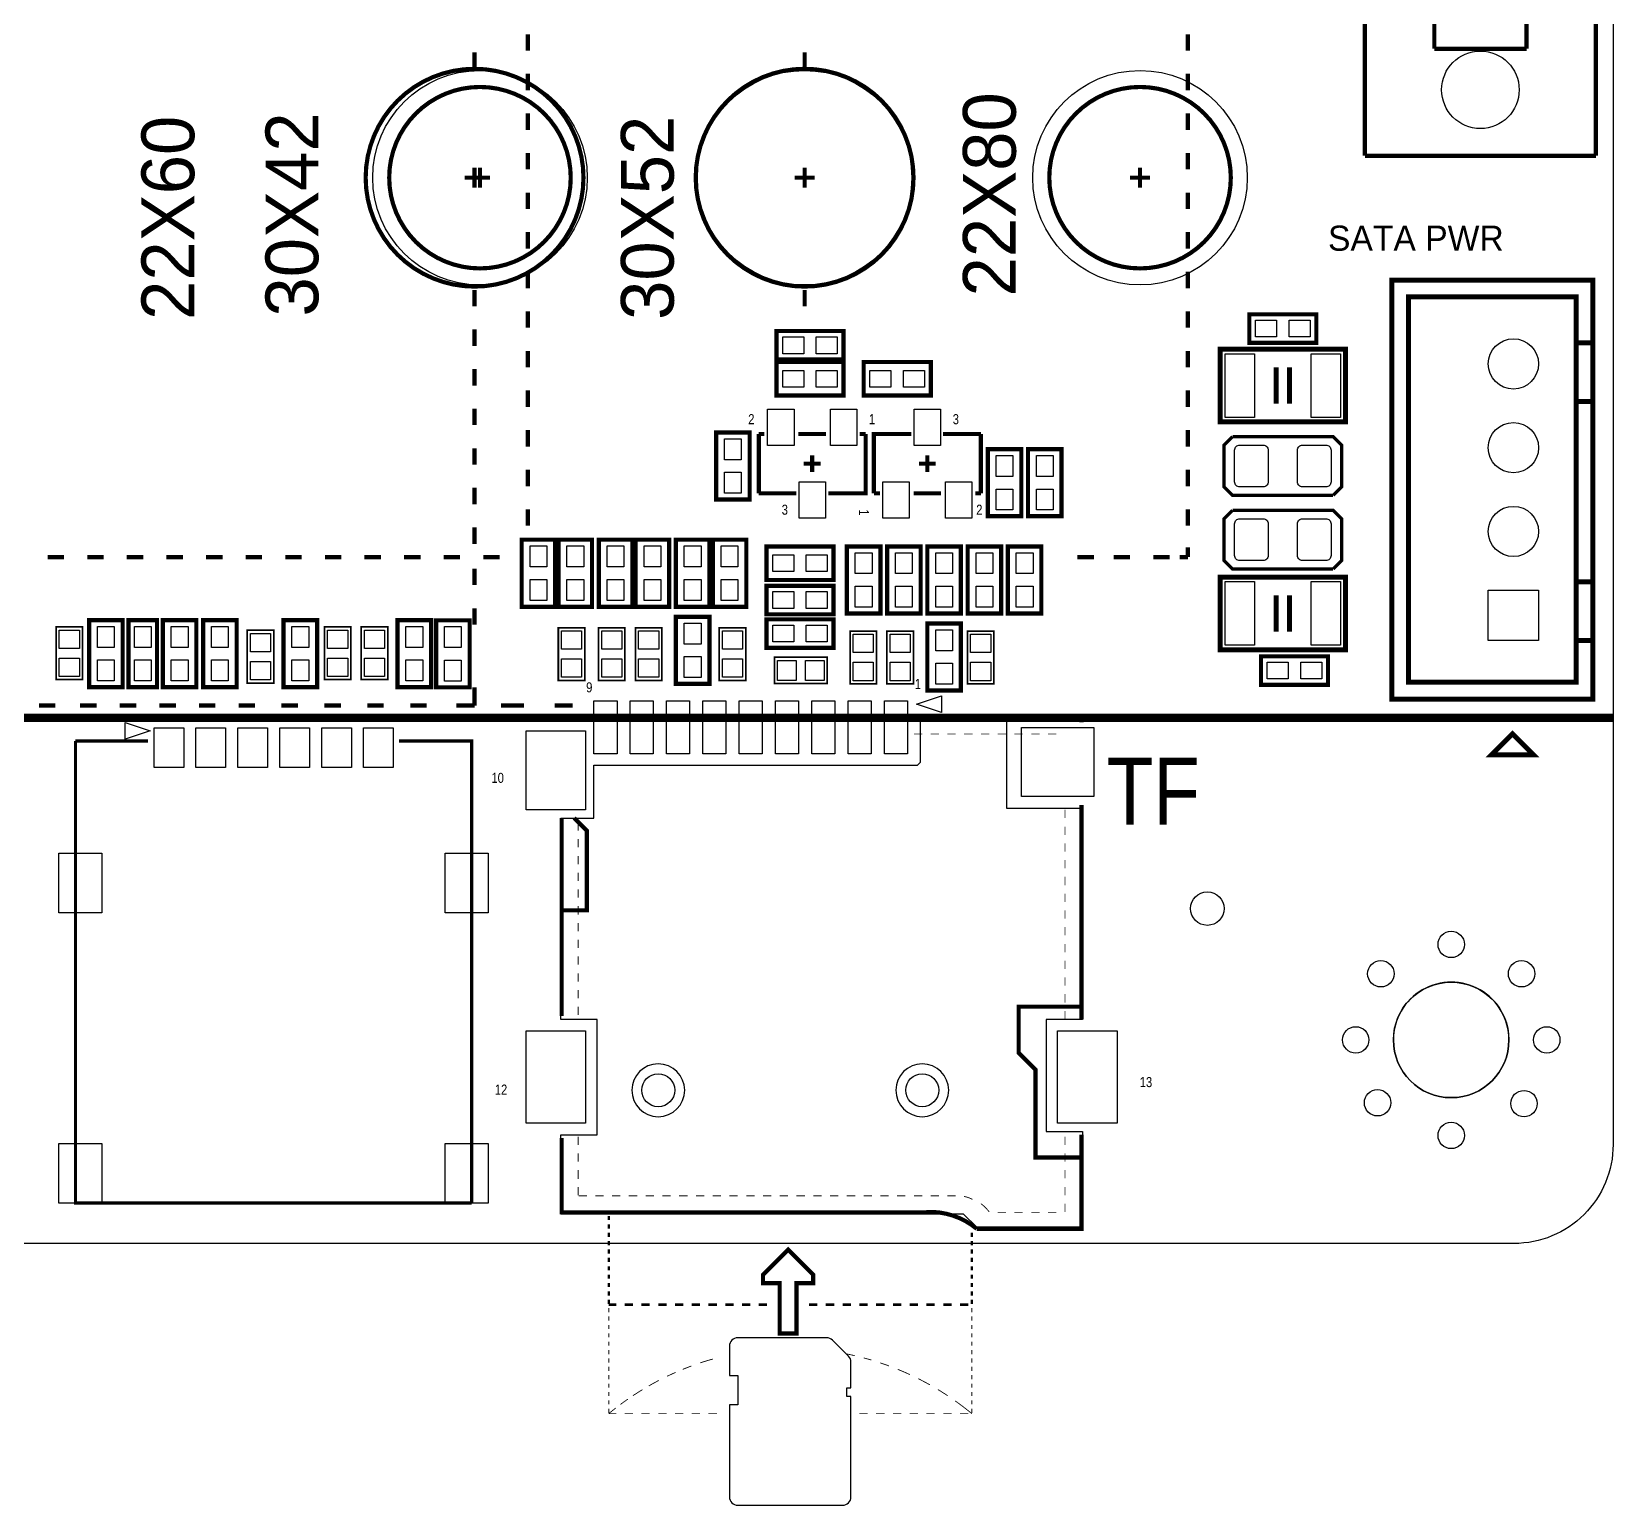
# Model space of a CAD drawing. Extents: x 2 to 176, y -19 to 159.
# Drawn here: x 127.85 to 175.9, y -18.8 to 25.87 of the extents above; entities that cross this region are included whole.
import ezdxf
from ezdxf.enums import TextEntityAlignment as Align

# ---------------------------------------------------------------- set-up
doc = ezdxf.new("R2010")
doc.units = 0
for name, color, linetype in [('BG_OUTLINE', 5, 'CONTINUOUS'), ('BG_SILKSCREEN_TOP', 7, 'CONTINUOUS'), ('PG_NEW_SLIK-TOP', 231, 'CONTINUOUS'), ('PG_SILKSCREEN_TOP', 7, 'CONTINUOUS'), ('PIN_TOP', 92, 'CONTINUOUS')]:
    doc.layers.add(name, color=color, linetype=linetype)

msp = doc.modelspace()

# ---------------------------------------------------------------- linework, layer by layer
at = {"layer": 'BG_OUTLINE'}
for points in [[(172.76826, 159.132524, -0.414213), (175.768254, 156.13253), (175.768254, -7.862062, -0.414223), (172.76826, -10.862056), (8.768588, -10.862056, -0.414212), (5.768594, -7.862062), (5.768594, 156.13253, -0.414226), (8.768588, 159.132524)], [(169.112946, -4.691888, 0.999913), (172.613066, -4.691888, 1.000087)]]:
    msp.add_lwpolyline(points, format="xyb", close=True, dxfattribs=at)
at = {"layer": 'BG_SILKSCREEN_TOP', "const_width": 0.254}
msp.add_lwpolyline([(5.76834, 5.072888), (175.768508, 5.072888)], dxfattribs=at)
at = {"layer": 'PG_NEW_SLIK-TOP'}
for points, const_width in [([(168.248076, 22.106128), (168.248076, 39.066216)], 0.127), ([(175.248062, 39.066216), (175.248062, 22.106128)], 0.127), ([(173.145196, 35.815524), (173.145196, 25.350724)], 0.127), ([(170.351196, 25.350724), (170.351196, 33.783524)], 0.127), ([(142.885414, 25.29205), (142.885414, 25.792176)], 0.127), ([(162.885374, 25.29205), (162.885374, 25.792176)], 0.127), ([(141.271752, 25.242266), (141.271752, 24.74214)], 0.127), ([(151.271732, 25.242266), (151.271732, 24.74214)], 0.127), ([(173.145196, 25.350724), (170.351196, 25.350724)], 0.127), ([(142.885414, 24.092154), (142.885414, 24.59228)], 0.127), ([(162.885374, 24.092154), (162.885374, 24.59228)], 0.127), ([(142.885414, 22.892258), (142.885414, 23.39213)], 0.127), ([(162.885374, 22.892258), (162.885374, 23.39213)], 0.127), ([(142.885414, 21.692108), (142.885414, 22.192234)], 0.127), ([(162.885374, 21.692108), (162.885374, 22.192234)], 0.127), ([(175.248062, 22.106128), (168.248076, 22.106128)], 0.127), ([(141.271752, 21.742146), (141.271752, 21.142198)], 0.127), ([(141.435328, 21.142198), (141.435328, 21.742146)], 0.127), ([(151.271732, 21.742146), (151.271732, 21.142198)], 0.127), ([(140.971778, 21.442172), (141.57198, 21.442172)], 0.127), ([(141.135354, 21.442172), (141.735302, 21.442172)], 0.127), ([(150.971758, 21.442172), (151.57196, 21.442172)], 0.127), ([(142.885414, 20.492212), (142.885414, 20.992084)], 0.127), ([(162.885374, 20.492212), (162.885374, 20.992084)], 0.127), ([(142.885414, 19.292062), (142.885414, 19.792188)], 0.127), ([(162.885374, 19.292062), (162.885374, 19.792188)], 0.127), ([(142.885414, 18.092166), (142.885414, 18.592292)], 0.127), ([(162.885374, 18.092166), (162.885374, 18.592292)], 0.127), ([(169.0624, 5.6388), (169.0624, 18.3388), (175.1584, 18.3388), (175.1584, 5.6388), (169.0624, 5.6388)], 0.1524), ([(141.271752, 18.042128), (141.271752, 17.542256)], 0.127), ([(151.271732, 18.042128), (151.271732, 17.542256)], 0.127), ([(169.5704, 6.1468), (169.5704, 17.8308), (174.6504, 17.8308), (174.6504, 6.1468), (169.5704, 6.1468)], 0.1524), ([(142.885414, 16.89227), (142.885414, 17.392142)], 0.127), ([(162.885374, 16.89227), (162.885374, 17.392142)], 0.127), ([(166.77767, 16.438372), (164.74567, 16.438372), (164.74567, 17.301972), (166.77767, 17.301972), (166.77767, 16.438372)], 0.127), ([(141.271752, 16.842232), (141.271752, 16.342106)], 0.127), ([(150.42007, 16.793972), (152.45207, 16.793972), (152.45207, 15.930372), (150.42007, 15.930372), (150.42007, 16.793972)], 0.127), ([(174.6504, 14.6558), (175.1584, 14.6558), (175.1584, 16.4338), (174.6504, 16.4338), (174.6504, 14.6558)], 0.1524), ([(142.885414, 15.69212), (142.885414, 16.192246)], 0.127), ([(150.42007, 15.854172), (152.45207, 15.854172), (152.45207, 14.838172), (150.42007, 14.838172), (150.42007, 15.854172)], 0.127), ([(153.06167, 15.854172), (155.09367, 15.854172), (155.09367, 14.838172), (153.06167, 14.838172), (153.06167, 15.854172)], 0.127), ([(162.885374, 15.69212), (162.885374, 16.192246)], 0.127), ([(167.66159, 16.243046), (163.86175, 16.243046), (163.86175, 14.042898), (167.66159, 14.042898), (167.66159, 16.243046)], 0.150114), ([(141.271752, 15.642082), (141.271752, 15.14221)], 0.127), ([(165.561772, 14.593062), (165.561772, 15.692882)], 0.150114), ([(165.961568, 15.692882), (165.961568, 14.593062)], 0.150114), ([(142.885414, 14.492224), (142.885414, 14.992096)], 0.127), ([(162.885374, 14.492224), (162.885374, 14.992096)], 0.127), ([(141.271752, 14.442186), (141.271752, 13.94206)], 0.127), ([(142.885414, 13.292074), (142.885414, 13.7922)], 0.127), ([(148.59127, 11.688572), (148.59127, 13.720572), (149.60727, 13.720572), (149.60727, 11.688572), (148.59127, 11.688572)], 0.127), ([(149.882098, 13.67282), (149.882098, 11.872976)], 0.127), ([(149.882098, 13.67282), (150.052024, 13.67282)], 0.127), ([(151.085042, 13.67282), (151.922226, 13.67282)], 0.127), ([(151.99106, 11.872976), (153.122122, 11.872976), (153.122122, 13.67282)], 0.127), ([(152.935178, 13.67282), (153.122122, 13.67282)], 0.127), ([(154.50312, 13.67282), (153.372058, 13.67282), (153.372058, 11.872976)], 0.127), ([(156.612082, 13.67282), (155.469082, 13.67282)], 0.127), ([(156.612082, 11.872976), (156.612082, 13.67282)], 0.127), ([(162.885374, 13.292074), (162.885374, 13.7922)], 0.127), ([(166.861744, 11.815572), (164.23767, 11.815572), (163.98367, 12.069572), (163.98367, 13.339572), (164.23767, 13.593572)], 0.1016), ([(164.23767, 13.593572), (166.761668, 13.593572)], 0.1016), ([(165.161722, 13.593572), (167.28567, 13.593572), (167.53967, 13.339572), (167.53967, 12.069572), (167.28567, 11.815572)], 0.1016), ([(141.271752, 13.24229), (141.271752, 12.742164)], 0.127), ([(151.50211, 13.026898), (151.50211, 12.518898)], 0.127), ([(154.99207, 12.518898), (154.99207, 13.026898)], 0.127), ([(156.82087, 11.180572), (156.82087, 13.212572), (157.83687, 13.212572), (157.83687, 11.180572), (156.82087, 11.180572)], 0.127), ([(159.05607, 13.212572), (159.05607, 11.180572), (158.04007, 11.180572), (158.04007, 13.212572), (159.05607, 13.212572)], 0.127), ([(142.885414, 12.092178), (142.885414, 12.59205)], 0.127), ([(151.75611, 12.772898), (151.24811, 12.772898)], 0.127), ([(154.73807, 12.772898), (155.24607, 12.772898)], 0.127), ([(162.885374, 12.092178), (162.885374, 12.59205)], 0.127), ([(141.271752, 12.04214), (141.271752, 11.542268)], 0.127), ([(149.882098, 11.872976), (151.025098, 11.872976)], 0.127), ([(153.559002, 11.872976), (153.372058, 11.872976)], 0.127), ([(155.409138, 11.872976), (154.571954, 11.872976)], 0.127), ([(156.612082, 11.872976), (156.442156, 11.872976)], 0.127), ([(167.28567, 11.815572), (165.161722, 11.815572)], 0.1016), ([(142.885414, 10.892282), (142.885414, 11.392154)], 0.127), ([(162.885374, 10.892282), (162.885374, 11.392154)], 0.127), ([(166.861744, 9.580372), (164.23767, 9.580372), (163.98367, 9.834372), (163.98367, 11.104372), (164.23767, 11.358372)], 0.1016), ([(164.23767, 11.358372), (166.761668, 11.358372)], 0.1016), ([(165.161722, 11.358372), (167.28567, 11.358372), (167.53967, 11.104372), (167.53967, 9.834372), (167.28567, 9.580372)], 0.1016), ([(141.271752, 10.842244), (141.271752, 10.342118)], 0.127), ([(143.71447, 10.469372), (143.71447, 8.437372), (142.69847, 8.437372), (142.69847, 10.469372), (143.71447, 10.469372)], 0.127), ([(144.83207, 10.469372), (144.83207, 8.437372), (143.81607, 8.437372), (143.81607, 10.469372), (144.83207, 10.469372)], 0.127), ([(146.05127, 10.469372), (146.05127, 8.437372), (145.03527, 8.437372), (145.03527, 10.469372), (146.05127, 10.469372)], 0.127), ([(147.16887, 10.469372), (147.16887, 8.437372), (146.15287, 8.437372), (146.15287, 10.469372), (147.16887, 10.469372)], 0.127), ([(148.38807, 10.469372), (148.38807, 8.437372), (147.37207, 8.437372), (147.37207, 10.469372), (148.38807, 10.469372)], 0.127), ([(149.50567, 10.469372), (149.50567, 8.437372), (148.48967, 8.437372), (148.48967, 10.469372), (149.50567, 10.469372)], 0.127), ([(150.11527, 10.266172), (152.14727, 10.266172), (152.14727, 9.250172), (150.11527, 9.250172), (150.11527, 10.266172)], 0.127), ([(153.56967, 10.266172), (153.56967, 8.234172), (152.55367, 8.234172), (152.55367, 10.266172), (153.56967, 10.266172)], 0.127), ([(154.78887, 10.266172), (154.78887, 8.234172), (153.77287, 8.234172), (153.77287, 10.266172), (154.78887, 10.266172)], 0.127), ([(156.00807, 10.266172), (156.00807, 8.234172), (154.99207, 8.234172), (154.99207, 10.266172), (156.00807, 10.266172)], 0.127), ([(157.22727, 10.266172), (157.22727, 8.234172), (156.21127, 8.234172), (156.21127, 10.266172), (157.22727, 10.266172)], 0.127), ([(158.44647, 10.266172), (158.44647, 8.234172), (157.43047, 8.234172), (157.43047, 10.266172), (158.44647, 10.266172)], 0.127), ([(162.885374, 10.242296), (162.885374, 9.942068)], 0.127), ([(128.335278, 9.942068), (128.835404, 9.942068)], 0.127), ([(129.535428, 9.942068), (130.0353, 9.942068)], 0.127), ([(130.735324, 9.942068), (131.23545, 9.942068)], 0.127), ([(131.935474, 9.942068), (132.435346, 9.942068)], 0.127), ([(133.13537, 9.942068), (133.635496, 9.942068)], 0.127), ([(134.335266, 9.942068), (134.835392, 9.942068)], 0.127), ([(135.535416, 9.942068), (136.035288, 9.942068)], 0.127), ([(136.735312, 9.942068), (137.235438, 9.942068)], 0.127), ([(137.935462, 9.942068), (138.435334, 9.942068)], 0.127), ([(139.135358, 9.942068), (139.635484, 9.942068)], 0.127), ([(140.335508, 9.942068), (140.83538, 9.942068)], 0.127), ([(141.271752, 9.592056), (141.271752, 9.092184)], 0.127), ([(141.535404, 9.942068), (142.035276, 9.942068)], 0.127), ([(159.535368, 9.942068), (160.035494, 9.942068)], 0.127), ([(160.635442, 9.942068), (161.135314, 9.942068)], 0.127), ([(161.835338, 9.942068), (162.335464, 9.942068)], 0.127), ([(162.635438, 9.942068), (162.885374, 9.942068)], 0.127), ([(167.28567, 9.580372), (165.161722, 9.580372)], 0.1016), ([(150.11527, 9.072372), (152.14727, 9.072372), (152.14727, 8.208772), (150.11527, 8.208772), (150.11527, 9.072372)], 0.127), ([(167.66159, 9.334246), (163.86175, 9.334246), (163.86175, 7.134098), (167.66159, 7.134098), (167.66159, 9.334246)], 0.150114), ([(174.6504, 7.4168), (175.1584, 7.4168), (175.1584, 9.1948), (174.6504, 9.1948), (174.6504, 7.4168)], 0.1524), ([(165.561772, 7.684262), (165.561772, 8.784082)], 0.150114), ([(165.961568, 8.784082), (165.961568, 7.684262)], 0.150114), ([(141.271752, 8.39216), (141.271752, 7.892288)], 0.127), ([(148.38807, 8.132572), (148.38807, 6.100572), (147.37207, 6.100572), (147.37207, 8.132572), (148.38807, 8.132572)], 0.127), ([(129.394966, 6.227318), (128.594866, 6.227318), (128.594866, 7.827518), (129.394966, 7.827518), (129.394966, 6.227318)], 0.0508), ([(130.60807, 8.030972), (130.60807, 5.998972), (129.59207, 5.998972), (129.59207, 8.030972), (130.60807, 8.030972)], 0.127), ([(131.64947, 8.030972), (131.64947, 5.998972), (130.78587, 5.998972), (130.78587, 8.030972), (131.64947, 8.030972)], 0.127), ([(132.84327, 8.030972), (132.84327, 5.998972), (131.82727, 5.998972), (131.82727, 8.030972), (132.84327, 8.030972)], 0.127), ([(134.06247, 8.030972), (134.06247, 5.998972), (133.04647, 5.998972), (133.04647, 8.030972), (134.06247, 8.030972)], 0.127), ([(135.186166, 6.125718), (134.386066, 6.125718), (134.386066, 7.725918), (135.186166, 7.725918), (135.186166, 6.125718)], 0.0508), ([(136.50087, 8.030972), (136.50087, 5.998972), (135.48487, 5.998972), (135.48487, 8.030972), (136.50087, 8.030972)], 0.127), ([(137.522966, 6.227318), (136.722866, 6.227318), (136.722866, 7.827518), (137.522966, 7.827518), (137.522966, 6.227318)], 0.0508), ([(138.640566, 6.227318), (137.840466, 6.227318), (137.840466, 7.827518), (138.640566, 7.827518), (138.640566, 6.227318)], 0.0508), ([(139.95527, 8.030972), (139.95527, 5.998972), (138.93927, 5.998972), (138.93927, 8.030972), (139.95527, 8.030972)], 0.127), ([(141.1224, 8.0264), (141.1224, 5.9944), (140.1064, 5.9944), (140.1064, 8.0264), (141.1224, 8.0264)], 0.127), ([(143.809974, 7.802626), (144.610074, 7.802626), (144.610074, 6.202426), (143.809974, 6.202426), (143.809974, 7.802626)], 0.0508), ([(145.029174, 7.802626), (145.829274, 7.802626), (145.829274, 6.202426), (145.029174, 6.202426), (145.029174, 7.802626)], 0.0508), ([(146.146774, 7.802626), (146.946874, 7.802626), (146.946874, 6.202426), (146.146774, 6.202426), (146.146774, 7.802626)], 0.0508), ([(148.686774, 7.802626), (149.486874, 7.802626), (149.486874, 6.202426), (148.686774, 6.202426), (148.686774, 7.802626)], 0.0508), ([(150.11527, 8.056372), (152.14727, 8.056372), (152.14727, 7.192772), (150.11527, 7.192772), (150.11527, 8.056372)], 0.127), ([(152.649174, 7.701026), (153.449274, 7.701026), (153.449274, 6.100826), (152.649174, 6.100826), (152.649174, 7.701026)], 0.0508), ([(153.766774, 7.701026), (154.566874, 7.701026), (154.566874, 6.100826), (153.766774, 6.100826), (153.766774, 7.701026)], 0.0508), ([(156.00807, 7.929372), (156.00807, 5.897372), (154.99207, 5.897372), (154.99207, 7.929372), (156.00807, 7.929372)], 0.127), ([(156.205174, 7.701026), (157.005274, 7.701026), (157.005274, 6.100826), (156.205174, 6.100826), (156.205174, 7.701026)], 0.0508), ([(151.95677, 6.907022), (151.95677, 6.106922), (150.35657, 6.106922), (150.35657, 6.907022), (151.95677, 6.907022)], 0.0508), ([(167.132, 6.0706), (165.1, 6.0706), (165.1, 6.9342), (167.132, 6.9342), (167.132, 6.0706)], 0.127), ([(141.271752, 5.992114), (141.271752, 5.442204)], 0.127), ([(128.571752, 5.442204), (128.07188, 5.442204)], 0.127), ([(129.82194, 5.442204), (129.321814, 5.442204)], 0.127), ([(131.021836, 5.442204), (130.521964, 5.442204)], 0.127), ([(132.221732, 5.442204), (131.72186, 5.442204)], 0.127), ([(133.421882, 5.442204), (132.921756, 5.442204)], 0.127), ([(134.621778, 5.442204), (134.121906, 5.442204)], 0.127), ([(135.92175, 5.442204), (135.421878, 5.442204)], 0.127), ([(137.221976, 5.442204), (136.72185, 5.442204)], 0.127), ([(138.521948, 5.442204), (138.021822, 5.442204)], 0.127), ([(139.82192, 5.442204), (139.321794, 5.442204)], 0.127), ([(141.271752, 5.442204), (140.721842, 5.442204)], 0.127), ([(142.771876, 5.442204), (142.071852, 5.442204)], 0.127), ([(144.246854, 5.442204), (143.696944, 5.442204)], 0.127), ([(159.662876, 5.081016), (159.662876, 4.930902)], 0.127), ([(141.180058, -9.635236), (129.180082, -9.635236), (129.180082, 4.364736)], 0.100076), ([(131.379976, 4.364736), (129.180082, 4.364736)], 0.100076), ([(141.180058, -9.635236), (141.180058, 4.364736), (138.980164, 4.364736)], 0.100076), ([(154.58186, 4.58089), (154.83586, 4.58089)], 0.0254), ([(155.08986, 4.58089), (155.34386, 4.58089)], 0.0254), ([(155.59786, 4.58089), (155.85186, 4.58089)], 0.0254), ([(156.10586, 4.58089), (156.35986, 4.58089)], 0.0254), ([(156.61386, 4.58089), (156.86786, 4.58089)], 0.0254), ([(157.12186, 4.58089), (157.37586, 4.58089)], 0.0254), ([(157.62986, 4.58089), (157.88386, 4.58089)], 0.0254), ([(158.13786, 4.58089), (158.39186, 4.58089)], 0.0254), ([(158.64586, 4.58089), (158.89986, 4.58089)], 0.0254), ([(159.662876, 2.431034), (159.662876, -4.06908)], 0.127), ([(143.912844, -3.969004), (143.912844, 2.030984)], 0.127), ([(144.28851, 2.031492), (144.67586, 1.648968), (144.67586, -0.764032), (143.91386, -0.764032)], 0.127), ([(159.16275, 2.283968), (159.16275, 2.029968)], 0.0254), ([(144.41297, 1.648968), (144.41297, 1.902968)], 0.0254), ([(159.16275, 1.775968), (159.16275, 1.521968)], 0.0254), ([(144.41297, 1.140968), (144.41297, 1.394968)], 0.0254), ([(159.16275, 1.267968), (159.16275, 1.013968)], 0.0254), ([(144.41297, 0.632968), (144.41297, 0.886968)], 0.0254), ([(159.16275, 0.759968), (159.16275, 0.505968)], 0.0254), ([(144.41297, 0.124968), (144.41297, 0.378968)], 0.0254), ([(159.16275, 0.251968), (159.16275, -0.002032)], 0.0254), ([(144.41297, -0.383032), (144.41297, -0.129032)], 0.0254), ([(159.16275, -0.256032), (159.16275, -0.510032)], 0.0254), ([(144.41297, -0.891032), (144.41297, -0.637032)], 0.0254), ([(159.16275, -0.764032), (159.16275, -1.018032)], 0.0254), ([(144.41297, -1.399032), (144.41297, -1.145032)], 0.0254), ([(159.16275, -1.272032), (159.16275, -1.526032)], 0.0254), ([(144.41297, -1.907032), (144.41297, -1.653032)], 0.0254), ([(159.16275, -1.780032), (159.16275, -2.034032)], 0.0254), ([(144.41297, -2.415032), (144.41297, -2.161032)], 0.0254), ([(159.16275, -2.288032), (159.16275, -2.542032)], 0.0254), ([(144.41297, -2.923032), (144.41297, -2.669032)], 0.0254), ([(159.16275, -2.796032), (159.16275, -3.050032)], 0.0254), ([(144.41297, -3.431032), (144.41297, -3.177032)], 0.0254), ([(159.16275, -3.304032), (159.16275, -3.558032)], 0.0254), ([(144.41297, -3.939032), (144.41297, -3.685032)], 0.0254), ([(159.66186, -3.685032), (157.75686, -3.685032), (157.75686, -5.082032), (158.26486, -5.590032), (158.26486, -8.257032), (159.66186, -8.257032)], 0.127), ([(159.16275, -3.812032), (159.16275, -4.066032)], 0.0254), ([(155.08986, -9.918954), (143.912844, -9.918954), (143.912844, -7.669022)], 0.127), ([(144.41297, -7.876032), (144.41297, -7.622032)], 0.0254), ([(159.662876, -7.568946), (159.662876, -10.41908), (156.48686, -10.41908)], 0.127), ([(159.16275, -7.622032), (159.16275, -7.876032)], 0.0254), ([(144.41297, -8.384032), (144.41297, -8.130032)], 0.0254), ([(159.16275, -8.130032), (159.16275, -8.384032)], 0.0254), ([(144.41297, -8.892032), (144.41297, -8.638032)], 0.0254), ([(144.41297, -8.908034), (144.41297, -8.654034)], 0.0254), ([(159.16275, -8.638032), (159.16275, -8.892032)], 0.0254), ([(144.41297, -9.400032), (144.41297, -9.146032)], 0.0254), ([(144.67586, -9.419082), (144.42186, -9.419082)], 0.0254), ([(145.18386, -9.419082), (144.92986, -9.419082)], 0.0254), ([(145.69186, -9.419082), (145.43786, -9.419082)], 0.0254), ([(146.19986, -9.419082), (145.94586, -9.419082)], 0.0254), ([(146.70786, -9.419082), (146.45386, -9.419082)], 0.0254), ([(147.21586, -9.419082), (146.96186, -9.419082)], 0.0254), ([(147.72386, -9.419082), (147.46986, -9.419082)], 0.0254), ([(148.23186, -9.419082), (147.97786, -9.419082)], 0.0254), ([(148.73986, -9.419082), (148.48586, -9.419082)], 0.0254), ([(149.24786, -9.419082), (148.99386, -9.419082)], 0.0254), ([(149.75586, -9.419082), (149.50186, -9.419082)], 0.0254), ([(150.26386, -9.419082), (150.00986, -9.419082)], 0.0254), ([(150.77186, -9.419082), (150.51786, -9.419082)], 0.0254), ([(151.27986, -9.419082), (151.02586, -9.419082)], 0.0254), ([(151.78786, -9.419082), (151.53386, -9.419082)], 0.0254), ([(152.29586, -9.419082), (152.04186, -9.419082)], 0.0254), ([(152.80386, -9.419082), (152.54986, -9.419082)], 0.0254), ([(153.31186, -9.419082), (153.05786, -9.419082)], 0.0254), ([(153.81986, -9.419082), (153.56586, -9.419082)], 0.0254), ([(154.32786, -9.419082), (154.07386, -9.419082)], 0.0254), ([(154.83586, -9.419082), (154.58186, -9.419082)], 0.0254), ([(155.34386, -9.419082), (155.08986, -9.419082)], 0.0254), ([(155.85186, -9.419082), (155.59786, -9.419082)], 0.0254), ([(159.16275, -9.146032), (159.16275, -9.400032)], 0.0254), ([(145.337784, -10.154158), (145.337784, -10.027158)], 0.0762), ([(157.37586, -9.918954), (157.12186, -9.918954)], 0.0254), ([(157.88386, -9.918954), (157.62986, -9.918954)], 0.0254), ([(158.39186, -9.918954), (158.13786, -9.918954)], 0.0254), ([(158.89986, -9.918954), (158.64586, -9.918954)], 0.0254), ([(159.16275, -9.654032), (159.16275, -9.908032)], 0.0254), ([(145.337784, -10.408158), (145.337784, -10.281158)], 0.0762), ([(145.337784, -10.662158), (145.337784, -10.535158)], 0.0762), ([(156.337762, -10.662158), (156.337762, -10.535158)], 0.0762), ([(158.662878, -10.41908), (156.48686, -10.41908)], 0.127), ([(145.337784, -10.916158), (145.337784, -10.789158)], 0.0762), ([(145.337784, -11.170158), (145.337784, -11.043158)], 0.0762), ([(150.77186, -11.051032), (151.53386, -11.813032), (151.53386, -12.067032), (151.02586, -12.067032), (151.02586, -13.591032), (150.51786, -13.591032), (150.51786, -12.067032), (150.00986, -12.067032), (150.00986, -11.813032), (150.77186, -11.051032)], 0.127), ([(156.337762, -10.916158), (156.337762, -10.789158)], 0.0762), ([(156.337762, -11.170158), (156.337762, -11.043158)], 0.0762), ([(145.337784, -11.424158), (145.337784, -11.297158)], 0.0762), ([(145.337784, -11.678158), (145.337784, -11.551158)], 0.0762), ([(156.337762, -11.424158), (156.337762, -11.297158)], 0.0762), ([(156.337762, -11.678158), (156.337762, -11.551158)], 0.0762), ([(145.337784, -11.932158), (145.337784, -11.805158)], 0.0762), ([(156.337762, -11.932158), (156.337762, -11.805158)], 0.0762), ([(145.337784, -12.186158), (145.337784, -12.059158)], 0.0762), ([(145.337784, -12.440158), (145.337784, -12.313158)], 0.0762), ([(156.337762, -12.186158), (156.337762, -12.059158)], 0.0762), ([(156.337762, -12.440158), (156.337762, -12.313158)], 0.0762), ([(145.337784, -12.694158), (145.337784, -12.567158)], 0.0762), ([(145.56486, -12.71905), (145.337784, -12.71905)], 0.0762), ([(145.337784, -12.948158), (145.337784, -12.821158)], 0.0254), ([(146.07286, -12.71905), (145.81886, -12.71905)], 0.0762), ([(146.58086, -12.71905), (146.32686, -12.71905)], 0.0762), ([(147.08886, -12.71905), (146.83486, -12.71905)], 0.0762), ([(147.59686, -12.71905), (147.34286, -12.71905)], 0.0762), ([(148.10486, -12.71905), (147.85086, -12.71905)], 0.0762), ([(148.61286, -12.71905), (148.35886, -12.71905)], 0.0762), ([(149.12086, -12.71905), (148.86686, -12.71905)], 0.0762), ([(149.62886, -12.71905), (149.37486, -12.71905)], 0.0762), ([(150.13686, -12.71905), (149.88286, -12.71905)], 0.0762), ([(151.66086, -12.71905), (151.40686, -12.71905)], 0.0762), ([(152.16886, -12.71905), (151.91486, -12.71905)], 0.0762), ([(152.67686, -12.71905), (152.42286, -12.71905)], 0.0762), ([(153.18486, -12.71905), (152.93086, -12.71905)], 0.0762), ([(153.69286, -12.71905), (153.43886, -12.71905)], 0.0762), ([(154.20086, -12.71905), (153.94686, -12.71905)], 0.0762), ([(154.70886, -12.71905), (154.45486, -12.71905)], 0.0762), ([(155.21686, -12.71905), (154.96286, -12.71905)], 0.0762), ([(155.72486, -12.71905), (155.47086, -12.71905)], 0.0762), ([(156.23286, -12.71905), (155.97886, -12.71905)], 0.0762), ([(156.337762, -12.694158), (156.337762, -12.567158)], 0.0762), ([(156.337762, -12.948158), (156.337762, -12.821158)], 0.0254), ([(145.337784, -13.202158), (145.337784, -13.075158)], 0.0254), ([(145.337784, -13.456158), (145.337784, -13.329158)], 0.0254), ([(156.337762, -13.202158), (156.337762, -13.075158)], 0.0254), ([(156.337762, -13.456158), (156.337762, -13.329158)], 0.0254), ([(145.337784, -13.710158), (145.337784, -13.583158)], 0.0254), ([(145.337784, -13.964158), (145.337784, -13.837158)], 0.0254), ([(156.337762, -13.710158), (156.337762, -13.583158)], 0.0254), ([(156.337762, -13.964158), (156.337762, -13.837158)], 0.0254), ([(145.337784, -14.218158), (145.337784, -14.091158)], 0.0254), ([(145.337784, -14.472158), (145.337784, -14.345158)], 0.0254), ([(156.337762, -14.218158), (156.337762, -14.091158)], 0.0254), ([(156.337762, -14.472158), (156.337762, -14.345158)], 0.0254), ([(145.337784, -14.726158), (145.337784, -14.599158)], 0.0254), ([(145.337784, -14.980158), (145.337784, -14.853158)], 0.0254), ([(156.337762, -14.726158), (156.337762, -14.599158)], 0.0254), ([(156.337762, -14.980158), (156.337762, -14.853158)], 0.0254), ([(145.337784, -15.234158), (145.337784, -15.107158)], 0.0254), ([(145.337784, -15.488158), (145.337784, -15.361158)], 0.0254), ([(156.337762, -15.234158), (156.337762, -15.107158)], 0.0254), ([(156.337762, -15.488158), (156.337762, -15.361158)], 0.0254), ([(145.337784, -15.742158), (145.337784, -15.615158)], 0.0254), ([(156.337762, -15.742158), (156.337762, -15.615158)], 0.0254), ([(145.337784, -15.996158), (145.337784, -15.869158)], 0.0254), ([(145.56486, -16.019018), (145.337784, -16.019018)], 0.0254), ([(146.07286, -16.019018), (145.81886, -16.019018)], 0.0254), ([(146.58086, -16.019018), (146.32686, -16.019018)], 0.0254), ([(147.08886, -16.019018), (146.83486, -16.019018)], 0.0254), ([(147.59686, -16.019018), (147.34286, -16.019018)], 0.0254), ([(148.10486, -16.019018), (147.85086, -16.019018)], 0.0254), ([(148.61286, -16.019018), (148.35886, -16.019018)], 0.0254), ([(153.18486, -16.019018), (152.93086, -16.019018)], 0.0254), ([(153.69286, -16.019018), (153.43886, -16.019018)], 0.0254), ([(154.20086, -16.019018), (153.94686, -16.019018)], 0.0254), ([(154.70886, -16.019018), (154.45486, -16.019018)], 0.0254), ([(155.21686, -16.019018), (154.96286, -16.019018)], 0.0254), ([(155.72486, -16.019018), (155.47086, -16.019018)], 0.0254), ([(156.23286, -16.019018), (155.97886, -16.019018)], 0.0254), ([(156.337762, -15.996158), (156.337762, -15.869158)], 0.0254)]:
    msp.add_lwpolyline(points, dxfattribs=dict(at, const_width=const_width))
for points, const_width in [([(144.57172, 21.442172, 1), (137.972038, 21.442172, 1), (144.57172, 21.442172)], 0.127), ([(154.5717, 21.442172, 1), (147.972018, 21.442172, 1), (154.5717, 21.442172)], 0.127), ([(144.185386, 21.442172, 1), (138.685524, 21.442172, 1), (144.185386, 21.442172)], 0.127), ([(164.185346, 21.442172, 1), (158.685484, 21.442172, 1), (164.185346, 21.442172)], 0.127), ([(155.852368, -9.41832, 0.003993), (155.83281, -9.419082)], 0.0254), ([(156.35986, -9.527032, 0.080814), (156.09951, -9.436354)], 0.0254), ([(154.96286, -9.908032, -0.186795), (156.48686, -10.416032)], 0.127), ([(156.86786, -9.908032, 0.071068), (156.61386, -9.654032)], 0.0254), ([(148.108162, -14.48181, -0.011615), (148.491194, -14.363954)], 0.0254), ([(152.551384, -14.210538, -0.007178), (152.793446, -14.263116)], 0.0254), ([(153.061924, -14.330172, -0.007067), (153.29662, -14.396466)], 0.0254), ([(147.105624, -14.887702, -0.008182), (147.362164, -14.769846)], 0.0254), ([(147.577556, -14.678406, -0.008229), (147.842224, -14.575536)], 0.0254), ([(153.563066, -14.480286, -0.008176), (153.829258, -14.573758)], 0.0254), ([(154.093926, -14.676628, -0.011648), (154.46248, -14.836902)], 0.0254), ([(146.066256, -15.478252, -0.010129), (146.361404, -15.291054)], 0.0254), ([(146.549872, -15.179802, -0.010001), (146.85264, -15.014194)], 0.0254), ([(154.718512, -14.960854, -0.011457), (155.067508, -15.146528)], 0.0254), ([(155.31084, -15.288768, -0.010123), (155.605734, -15.475966)], 0.0254), ([(145.337784, -16.019018, -0.007865), (145.54962, -15.849346)], 0.0254), ([(145.691606, -15.74165, -0.008149), (145.919952, -15.577566)], 0.0254), ([(155.837636, -15.63497, -0.018279), (156.337762, -16.019018)], 0.0254)]:
    msp.add_lwpolyline(points, format="xyb", dxfattribs=dict(at, const_width=const_width))
msp.add_lwpolyline([(156.487876, -10.369042), (156.087826, -9.968992), (143.887952, -9.968992), (143.887952, -7.568946), (144.987772, -7.568946), (144.987772, -4.06908), (143.887952, -4.06908), (143.887952, 2.030984), (144.88795, 2.030984), (144.88795, 3.63093), (154.687778, 3.63093), (154.787854, 3.731006), (154.787854, 4.83108), (154.787854, 5.030978), (154.987752, 5.030978), (157.387798, 5.030978), (157.387798, 2.330958), (159.687768, 2.330958), (159.687768, -4.06908), (158.587948, -4.06908), (158.587948, -7.469124), (159.687768, -7.469124), (159.687768, -10.369042)], close=True, dxfattribs=at)
for points in [[(147.637754, -6.218936, 1), (146.037966, -6.219128, 1)], [(155.637738, -6.218936, 1), (154.037982, -6.219128, 1)], [(149.24786, -18.798032), (152.42286, -18.798032, 0.414214), (152.67686, -18.544032), (152.67686, -15.496032), (152.54986, -15.496032), (152.54986, -15.242032), (152.67686, -15.242032), (152.67686, -14.458188, 0.198896), (152.602438, -14.27861), (152.116282, -13.792454, 0.198896), (151.936704, -13.718032), (149.24786, -13.718032, 0.414214), (148.99386, -13.972032), (148.99386, -14.861032), (149.24786, -14.861032), (149.24786, -15.750032), (148.99386, -15.750032), (148.99386, -18.544032, 0.414214)]]:
    msp.add_lwpolyline(points, format="xyb", close=True, dxfattribs=at)
at = {"layer": 'PG_SILKSCREEN_TOP'}
for points, const_width in [([(161.435288, 21.142198), (161.435288, 21.742146)], 0.127), ([(161.135314, 21.442172), (161.735516, 21.442172)], 0.127), ([(143.912844, 5.081016), (144.67586, 5.081016)], 0.127), ([(154.58186, 5.081016), (159.662876, 5.081016)], 0.127), ([(172.593, 4.4577), (172.085, 3.9497), (173.355, 3.9497), (172.72, 4.5847), (172.593, 4.4577)], 0.1524)]:
    msp.add_lwpolyline(points, dxfattribs=dict(at, const_width=const_width))
for points in [[(154.6606, 5.4864), (155.4226, 5.7404), (155.4226, 5.2324)], [(131.445, 4.6736), (130.683, 4.4196), (130.683, 4.9276)]]:
    msp.add_lwpolyline(points, close=True, dxfattribs=at)
at = {"layer": 'PIN_TOP'}
for points in [[(164.93617, 17.124172), (165.57117, 17.124172), (165.57117, 16.616172), (164.93617, 16.616172)], [(165.95217, 17.124172), (166.58717, 17.124172), (166.58717, 16.616172), (165.95217, 16.616172)], [(151.24557, 16.108172), (150.61057, 16.108172), (150.61057, 16.616172), (151.24557, 16.616172)], [(152.26157, 16.108172), (151.62657, 16.108172), (151.62657, 16.616172), (152.26157, 16.616172)], [(164.90061, 16.108172), (164.90061, 14.177772), (164.01161, 14.177772), (164.01161, 16.108172)], [(167.51173, 16.108172), (167.51173, 14.177772), (166.62273, 14.177772), (166.62273, 16.108172)], [(150.61057, 15.092172), (150.61057, 15.600172), (151.24557, 15.600172), (151.24557, 15.092172)], [(151.62657, 15.092172), (151.62657, 15.600172), (152.26157, 15.600172), (152.26157, 15.092172)], [(153.25217, 15.092172), (153.25217, 15.600172), (153.88717, 15.600172), (153.88717, 15.092172)], [(154.26817, 15.092172), (154.26817, 15.600172), (154.90317, 15.600172), (154.90317, 15.092172)], [(150.9522, 14.423009), (150.9522, 13.322935), (150.1521, 13.322935), (150.1521, 14.423009)], [(152.85212, 14.423009), (152.85212, 13.322935), (152.05202, 13.322935), (152.05202, 14.423009)], [(154.59202, 13.322808), (154.59202, 14.422882), (155.39212, 14.422882), (155.39212, 13.322808)], [(149.35327, 12.895072), (148.84527, 12.895072), (148.84527, 13.530072), (149.35327, 13.530072)], [(157.58287, 12.387072), (157.07487, 12.387072), (157.07487, 13.022072), (157.58287, 13.022072)], [(158.29407, 13.022072), (158.80207, 13.022072), (158.80207, 12.387072), (158.29407, 12.387072)], [(149.35327, 11.879072), (148.84527, 11.879072), (148.84527, 12.514072), (149.35327, 12.514072)], [(151.90216, 12.222861), (151.90216, 11.122787), (151.10206, 11.122787), (151.10206, 12.222861)], [(153.64206, 11.12266), (153.64206, 12.222734), (154.44216, 12.222734), (154.44216, 11.12266)], [(155.54198, 11.12266), (155.54198, 12.222734), (156.34208, 12.222734), (156.34208, 11.12266)], [(157.58287, 11.371072), (157.07487, 11.371072), (157.07487, 12.006072), (157.58287, 12.006072)], [(158.29407, 12.006072), (158.80207, 12.006072), (158.80207, 11.371072), (158.29407, 11.371072)], [(142.95247, 10.278872), (143.46047, 10.278872), (143.46047, 9.643872), (142.95247, 9.643872)], [(144.07007, 10.278872), (144.57807, 10.278872), (144.57807, 9.643872), (144.07007, 9.643872)], [(145.28927, 10.278872), (145.79727, 10.278872), (145.79727, 9.643872), (145.28927, 9.643872)], [(146.40687, 10.278872), (146.91487, 10.278872), (146.91487, 9.643872), (146.40687, 9.643872)], [(147.62607, 10.278872), (148.13407, 10.278872), (148.13407, 9.643872), (147.62607, 9.643872)], [(148.74367, 10.278872), (149.25167, 10.278872), (149.25167, 9.643872), (148.74367, 9.643872)], [(150.30577, 9.504172), (150.30577, 10.012172), (150.94077, 10.012172), (150.94077, 9.504172)], [(151.32177, 9.504172), (151.32177, 10.012172), (151.95677, 10.012172), (151.95677, 9.504172)], [(152.80767, 10.075672), (153.31567, 10.075672), (153.31567, 9.440672), (152.80767, 9.440672)], [(154.02687, 10.075672), (154.53487, 10.075672), (154.53487, 9.440672), (154.02687, 9.440672)], [(155.24607, 10.075672), (155.75407, 10.075672), (155.75407, 9.440672), (155.24607, 9.440672)], [(156.46527, 10.075672), (156.97327, 10.075672), (156.97327, 9.440672), (156.46527, 9.440672)], [(157.68447, 10.075672), (158.19247, 10.075672), (158.19247, 9.440672), (157.68447, 9.440672)], [(142.95247, 9.262872), (143.46047, 9.262872), (143.46047, 8.627872), (142.95247, 8.627872)], [(144.07007, 9.262872), (144.57807, 9.262872), (144.57807, 8.627872), (144.07007, 8.627872)], [(145.28927, 9.262872), (145.79727, 9.262872), (145.79727, 8.627872), (145.28927, 8.627872)], [(146.40687, 9.262872), (146.91487, 9.262872), (146.91487, 8.627872), (146.40687, 8.627872)], [(147.62607, 9.262872), (148.13407, 9.262872), (148.13407, 8.627872), (147.62607, 8.627872)], [(148.74367, 9.262872), (149.25167, 9.262872), (149.25167, 8.627872), (148.74367, 8.627872)], [(164.90061, 9.199372), (164.90061, 7.268972), (164.01161, 7.268972), (164.01161, 9.199372)], [(167.51173, 9.199372), (167.51173, 7.268972), (166.62273, 7.268972), (166.62273, 9.199372)], [(150.94077, 8.386572), (150.30577, 8.386572), (150.30577, 8.894572), (150.94077, 8.894572)], [(151.95677, 8.386572), (151.32177, 8.386572), (151.32177, 8.894572), (151.95677, 8.894572)], [(152.80767, 9.059672), (153.31567, 9.059672), (153.31567, 8.424672), (152.80767, 8.424672)], [(154.02687, 9.059672), (154.53487, 9.059672), (154.53487, 8.424672), (154.02687, 8.424672)], [(155.24607, 9.059672), (155.75407, 9.059672), (155.75407, 8.424672), (155.24607, 8.424672)], [(156.46527, 9.059672), (156.97327, 9.059672), (156.97327, 8.424672), (156.46527, 8.424672)], [(157.68447, 9.059672), (158.19247, 9.059672), (158.19247, 8.424672), (157.68447, 8.424672)], [(173.510448, 7.4168), (171.986448, 7.4168), (171.986448, 8.9408), (173.510448, 8.9408)], [(129.299716, 7.17296), (128.690116, 7.17296), (128.690116, 7.73176), (129.299716, 7.73176)], [(129.84607, 7.840472), (130.35407, 7.840472), (130.35407, 7.205472), (129.84607, 7.205472)], [(130.96367, 7.205472), (130.96367, 7.840472), (131.47167, 7.840472), (131.47167, 7.205472)], [(132.08127, 7.840472), (132.58927, 7.840472), (132.58927, 7.205472), (132.08127, 7.205472)], [(133.30047, 7.840472), (133.80847, 7.840472), (133.80847, 7.205472), (133.30047, 7.205472)], [(135.73887, 7.840472), (136.24687, 7.840472), (136.24687, 7.205472), (135.73887, 7.205472)], [(137.427716, 7.17296), (136.818116, 7.17296), (136.818116, 7.73176), (137.427716, 7.73176)], [(138.545316, 7.17296), (137.935716, 7.17296), (137.935716, 7.73176), (138.545316, 7.73176)], [(139.19327, 7.840472), (139.70127, 7.840472), (139.70127, 7.205472), (139.19327, 7.205472)], [(140.3604, 7.8359), (140.8684, 7.8359), (140.8684, 7.2009), (140.3604, 7.2009)], [(143.905224, 7.706868), (144.514824, 7.706868), (144.514824, 7.148068), (143.905224, 7.148068)], [(145.124424, 7.706868), (145.734024, 7.706868), (145.734024, 7.148068), (145.124424, 7.148068)], [(146.242024, 7.706868), (146.851624, 7.706868), (146.851624, 7.148068), (146.242024, 7.148068)], [(147.62607, 7.942072), (148.13407, 7.942072), (148.13407, 7.307072), (147.62607, 7.307072)], [(148.782024, 7.706868), (149.391624, 7.706868), (149.391624, 7.148068), (148.782024, 7.148068)], [(150.94077, 7.370572), (150.30577, 7.370572), (150.30577, 7.878572), (150.94077, 7.878572)], [(151.95677, 7.370572), (151.32177, 7.370572), (151.32177, 7.878572), (151.95677, 7.878572)], [(155.24607, 7.738872), (155.75407, 7.738872), (155.75407, 7.103872), (155.24607, 7.103872)], [(135.090916, 7.07136), (134.481316, 7.07136), (134.481316, 7.63016), (135.090916, 7.63016)], [(152.744424, 7.605268), (153.354024, 7.605268), (153.354024, 7.046468), (152.744424, 7.046468)], [(153.862024, 7.605268), (154.471624, 7.605268), (154.471624, 7.046468), (153.862024, 7.046468)], [(156.300424, 7.605268), (156.910024, 7.605268), (156.910024, 7.046468), (156.300424, 7.046468)], [(129.299716, 6.323076), (128.690116, 6.323076), (128.690116, 6.881876), (129.299716, 6.881876)], [(129.84607, 6.824472), (130.35407, 6.824472), (130.35407, 6.189472), (129.84607, 6.189472)], [(130.96367, 6.189472), (130.96367, 6.824472), (131.47167, 6.824472), (131.47167, 6.189472)], [(132.08127, 6.824472), (132.58927, 6.824472), (132.58927, 6.189472), (132.08127, 6.189472)], [(133.30047, 6.824472), (133.80847, 6.824472), (133.80847, 6.189472), (133.30047, 6.189472)], [(135.090916, 6.221476), (134.481316, 6.221476), (134.481316, 6.780276), (135.090916, 6.780276)], [(135.73887, 6.824472), (136.24687, 6.824472), (136.24687, 6.189472), (135.73887, 6.189472)], [(137.427716, 6.323076), (136.818116, 6.323076), (136.818116, 6.881876), (137.427716, 6.881876)], [(138.545316, 6.323076), (137.935716, 6.323076), (137.935716, 6.881876), (138.545316, 6.881876)], [(139.19327, 6.824472), (139.70127, 6.824472), (139.70127, 6.189472), (139.19327, 6.189472)], [(140.3604, 6.8199), (140.8684, 6.8199), (140.8684, 6.1849), (140.3604, 6.1849)], [(143.905224, 6.856984), (144.514824, 6.856984), (144.514824, 6.298184), (143.905224, 6.298184)], [(145.124424, 6.856984), (145.734024, 6.856984), (145.734024, 6.298184), (145.124424, 6.298184)], [(146.242024, 6.856984), (146.851624, 6.856984), (146.851624, 6.298184), (146.242024, 6.298184)], [(147.62607, 6.926072), (148.13407, 6.926072), (148.13407, 6.291072), (147.62607, 6.291072)], [(148.782024, 6.856984), (149.391624, 6.856984), (149.391624, 6.298184), (148.782024, 6.298184)], [(151.011128, 6.811772), (151.011128, 6.202172), (150.452328, 6.202172), (150.452328, 6.811772)], [(151.861012, 6.811772), (151.861012, 6.202172), (151.302212, 6.202172), (151.302212, 6.811772)], [(152.744424, 6.755384), (153.354024, 6.755384), (153.354024, 6.196584), (152.744424, 6.196584)], [(153.862024, 6.755384), (154.471624, 6.755384), (154.471624, 6.196584), (153.862024, 6.196584)], [(156.300424, 6.755384), (156.910024, 6.755384), (156.910024, 6.196584), (156.300424, 6.196584)], [(165.2905, 6.7564), (165.9255, 6.7564), (165.9255, 6.2484), (165.2905, 6.2484)], [(166.3065, 6.7564), (166.9415, 6.7564), (166.9415, 6.2484), (166.3065, 6.2484)], [(155.24607, 6.722872), (155.75407, 6.722872), (155.75407, 6.087872), (155.24607, 6.087872)], [(144.88795, 3.980942), (144.88795, 5.580888), (145.587974, 5.580888), (145.587974, 3.980942)], [(145.98777, 3.980942), (145.98777, 5.580888), (146.687794, 5.580888), (146.687794, 3.980942)], [(147.087844, 3.980942), (147.087844, 5.580888), (147.787868, 5.580888), (147.787868, 3.980942)], [(148.187918, 3.980942), (148.187918, 5.580888), (148.887942, 5.580888), (148.887942, 3.980942)], [(149.287738, 3.980942), (149.287738, 5.580888), (149.987762, 5.580888), (149.987762, 3.980942)], [(150.387812, 3.980942), (150.387812, 5.580888), (151.087836, 5.580888), (151.087836, 3.980942)], [(151.487886, 3.980942), (151.487886, 5.580888), (152.18791, 5.580888), (152.18791, 3.980942)], [(152.58796, 3.980942), (152.58796, 5.580888), (153.287984, 5.580888), (153.287984, 3.980942)], [(153.68778, 3.980942), (153.68778, 5.580888), (154.387804, 5.580888), (154.387804, 3.980942)], [(131.560062, 3.564636), (131.560062, 4.764532), (132.459984, 4.764532), (132.459984, 3.564636)], [(132.830062, 3.564636), (132.830062, 4.764532), (133.729984, 4.764532), (133.729984, 3.564636)], [(134.100062, 3.564636), (134.100062, 4.764532), (134.999984, 4.764532), (134.999984, 3.564636)], [(135.370062, 3.564636), (135.370062, 4.764532), (136.269984, 4.764532), (136.269984, 3.564636)], [(136.640062, 3.564636), (136.640062, 4.764532), (137.539984, 4.764532), (137.539984, 3.564636)], [(137.910062, 3.564636), (137.910062, 4.764532), (138.809984, 4.764532), (138.809984, 3.564636)], [(144.637887, 2.281047), (142.837789, 2.281047), (142.837789, 4.681093), (144.637887, 4.681093)], [(157.838902, 2.68097), (157.838902, 4.781042), (160.038796, 4.781042), (160.038796, 2.68097)], [(128.68021, -0.835406), (128.68021, 0.964692), (129.980182, 0.964692), (129.980182, -0.835406)], [(140.379958, -0.835406), (140.379958, 0.964692), (141.67993, 0.964692), (141.67993, -0.835406)], [(142.837662, -7.219188), (142.837662, -4.419092), (144.63776, -4.419092), (144.63776, -7.219188)], [(158.937706, -7.219188), (158.937706, -4.419092), (160.737804, -4.419092), (160.737804, -7.219188)], [(128.68021, -9.63549), (128.68021, -7.835392), (129.980182, -7.835392), (129.980182, -9.63549)], [(140.379958, -9.63549), (140.379958, -7.835392), (141.67993, -7.835392), (141.67993, -9.63549)]]:
    msp.add_lwpolyline(points, close=True, dxfattribs=at)
for points in [[(164.30117, 12.221972), (164.30117, 13.187172, -0.414214), (164.45357, 13.339572), (165.16477, 13.339572, -0.414214), (165.31717, 13.187172), (165.31717, 12.221972, -0.414214), (165.16477, 12.069572), (164.45357, 12.069572, -0.414214)], [(166.20617, 12.221972), (166.20617, 13.187172, -0.414214), (166.35857, 13.339572), (167.06977, 13.339572, -0.414214), (167.22217, 13.187172), (167.22217, 12.221972, -0.414214), (167.06977, 12.069572), (166.35857, 12.069572, -0.414214)], [(164.30117, 9.986772), (164.30117, 10.951972, -0.414214), (164.45357, 11.104372), (165.16477, 11.104372, -0.414214), (165.31717, 10.951972), (165.31717, 9.986772, -0.414214), (165.16477, 9.834372), (164.45357, 9.834372, -0.414214)], [(166.20617, 9.986772), (166.20617, 10.951972, -0.414214), (166.35857, 11.104372), (167.06977, 11.104372, -0.414214), (167.22217, 10.951972), (167.22217, 9.986772, -0.414214), (167.06977, 9.834372), (166.35857, 9.834372, -0.414214)]]:
    msp.add_lwpolyline(points, format="xyb", close=True, dxfattribs=at)
for centre, radius in [((171.748196, 24.106124), 1.175004), ((141.435328, 21.442172), 3.250057), ((151.271732, 21.442172), 3.250057), ((161.435288, 21.442172), 3.250057), ((172.748448, 15.7988), 0.762), ((172.748448, 13.2588), 0.762), ((172.748448, 10.7188), 0.762), ((163.4744, -0.7112), 0.508), ((170.864022, -1.797812), 0.40005), ((168.731946, -2.686812), 0.40005), ((172.996098, -2.686812), 0.40005), ((170.863006, -4.691888), 1.75006), ((167.969946, -4.691888), 0.40005), ((173.758098, -4.691888), 0.40005), ((146.837908, -6.218936), 0.499999), ((154.837892, -6.218936), 0.499999), ((168.632124, -6.596888), 0.40005), ((173.068996, -6.623812), 0.40005), ((170.864022, -7.58698), 0.40005)]:
    msp.add_circle(centre, radius, dxfattribs=at)

# ---------------------------------------------------------------- texts
at = {"layer": 'BG_SILKSCREEN_TOP'}
for s, height, width, p in [('SATA PWR', 0.762, 1.000333, (167.131238, 19.2278)), ('TF', 2.032, 0.85, (160.4264, 1.8288))]:
    msp.add_text(s, height=height, dxfattribs=dict(at, width=width)).set_placement(p)
at = {"layer": 'PG_NEW_SLIK-TOP'}
for s, p in [('22X80', (157.6705, 17.8435)), ('22X60', (132.7785, 17.1323)), ('30X42', (136.5377, 17.2339)), ('30X52', (147.3073, 17.1323))]:
    msp.add_text(s, height=1.6002, rotation=90, dxfattribs=at).set_placement(p)
at = {"layer": 'PG_NEW_SLIK-TOP', "width": 0.834167}
for s, p in [('2', (149.6568, 13.97)), ('1', (153.3144, 13.97)), ('3', (155.8544, 13.97)), ('3', (150.6728, 11.2268)), ('2', (156.5656, 11.2268))]:
    msp.add_text(s, height=0.3048, dxfattribs=at).set_placement(p, align=Align.CENTER)
msp.add_text('1', height=0.3048, rotation=270, dxfattribs=at).set_placement((152.917144, 11.295888), align=Align.CENTER)
for s, p in [('1', (154.6098, 5.9436)), ('9', (144.653, 5.842)), ('10', (141.7828, 3.0988)), ('12', (141.8844, -6.35)), ('13', (161.42589, -6.122924))]:
    msp.add_text(s, height=0.3048, dxfattribs=at).set_placement(p)

doc.saveas('drawing.dxf')
